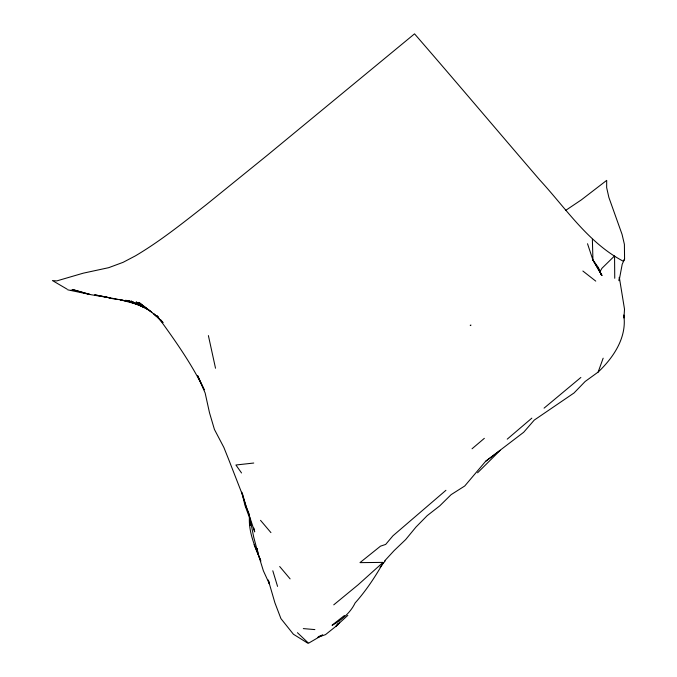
<?xml version="1.0" encoding="UTF-8"?>
<svg xmlns="http://www.w3.org/2000/svg" width="677" height="677" viewBox="0 0 677 677"><rect width="100%" height="100%" fill="white"/><g stroke="black" fill="none" stroke-linecap="round" stroke-linejoin="round"><path stroke-width="1.02" d="M250.135 522.458L250.008 525.53L249.728 517.262M249.508 515.916C248.154 531.657 255.009 546.881 260.916 561.081M384.638 560.911L394.124 550.596L405.675 539.569L415.957 527.078L427.17 515.671L439.762 505.854L451.136 494.633L464.744 485.993L485.595 461.342L523.685 432.264L534.246 420.104L574.028 392.973L585.165 381.473L598.129 372.088L603.156 358.192M565.532 210.488L581.374 199.859L606.694 180.378L606.651 187.58L608.86 197.379L622.061 234.386L624.397 244.329L624.575 259.02L622.205 264.242L619.116 280.71L619.32 277.333L624.507 309.169L623.966 317.962L623.754 315.017C627.207 337.214 613.506 357.566 598.129 372.088M624.575 259.02L623.415 261.305C588.296 242.865 566.116 208.584 539.865 180.09C497.976 131.44 456.62 82.332 414.536 33.85L267.677 154.957L206.663 204.378C183.585 222.428 160.669 240.91 135.408 255.864L123.121 262.321L108.659 267.686L83.246 273.178L56.707 280.93L52.425 280.557L67.099 289.155M599.636 272.256L601.938 268.295L614.555 255.923L614.75 278.281M383.351 562.511C375.219 576.846 366.088 590.649 355.103 602.987C350.339 612.939 341.792 619.802 332.407 625.201L332.272 625.286M339.651 622.07L337.967 624.685L325.502 634.645L317.564 637.379M337.882 623.542L336.063 626.107L347.843 615.351M380.051 567.267L385.162 560.988M477.564 472.817L500.252 450.298L485.595 461.342M531.851 418.132L507.234 439.153M470.507 325.578L470.219 325.214L471.014 325.138M580.858 377.47L544.071 408.138M445.931 490.309L392.948 535.795L385.678 544.426L380.508 546.153L359.978 562.629L383.055 562.392L358.218 584.716L333.753 604.84M472.047 448.775L484.343 438.332M344.458 615.495L332.119 625.159M308.644 643.15L322.65 634.967L318.909 636.431M253.748 463.034L235.909 465.006L241.537 472.961M303.321 628.603L314.873 629.593M71.119 290.061L73.209 290.391M107.068 297.211L94.67 294.842L130.136 301.773L120.1 299.708L140.41 305.132M108.989 298.066L117.307 299.429M110.165 297.863L91.573 294.808L67.708 289.824M137.473 304.117L125.694 300.275L144.429 307.265L128.393 300.639L143.109 306.884L131.033 301.053L148.534 309.905L136.221 301.959L150.209 311.115L156.827 316.481L153.874 313.9L162.717 322.641M307.722 643.142L293.412 634.239L280.921 618.6L274.904 602.801L268.261 579.986M151.851 312.359L138.853 302.374L150.209 311.115M582.872 271.028L595.752 281.116M600.643 274.278L602.107 275.514L592.934 260.036L587.526 243.737M297.44 632.699L308.221 642.905M158.469 317.285L157.149 315.787C174.302 339.414 191.506 363.431 204.226 389.791L197.684 375.735L205.131 392.956L209.498 412.742L214.431 429.446L223.875 447.455L228.606 459.277L241.621 492.67L254.687 531.91L253.909 528.111M160.457 319.536L163.098 322.54M260.518 520.325L270.935 532.621M279.686 566.522L290.103 578.869M592.934 260.036L598.366 267.559L600.981 273.999L592.934 260.036L592.375 239.303M249.466 514.74L246.191 507.065L242.324 493.203M254.087 544.646L260.12 559.134M272.797 570.77L277.553 586.384M268.6 580.959L269.404 583.963L263.37 570.787L258.242 554.243L253.731 537.183L250.151 519.42L244.989 505.448L241.799 492.196M208.389 335.589L215.523 368.237M257.091 548.937L257.819 552.677L257.235 548.641M598.366 267.559L598.637 269.387M89.956 294.478L72.811 289.621L89.956 294.478"/></g></svg>
